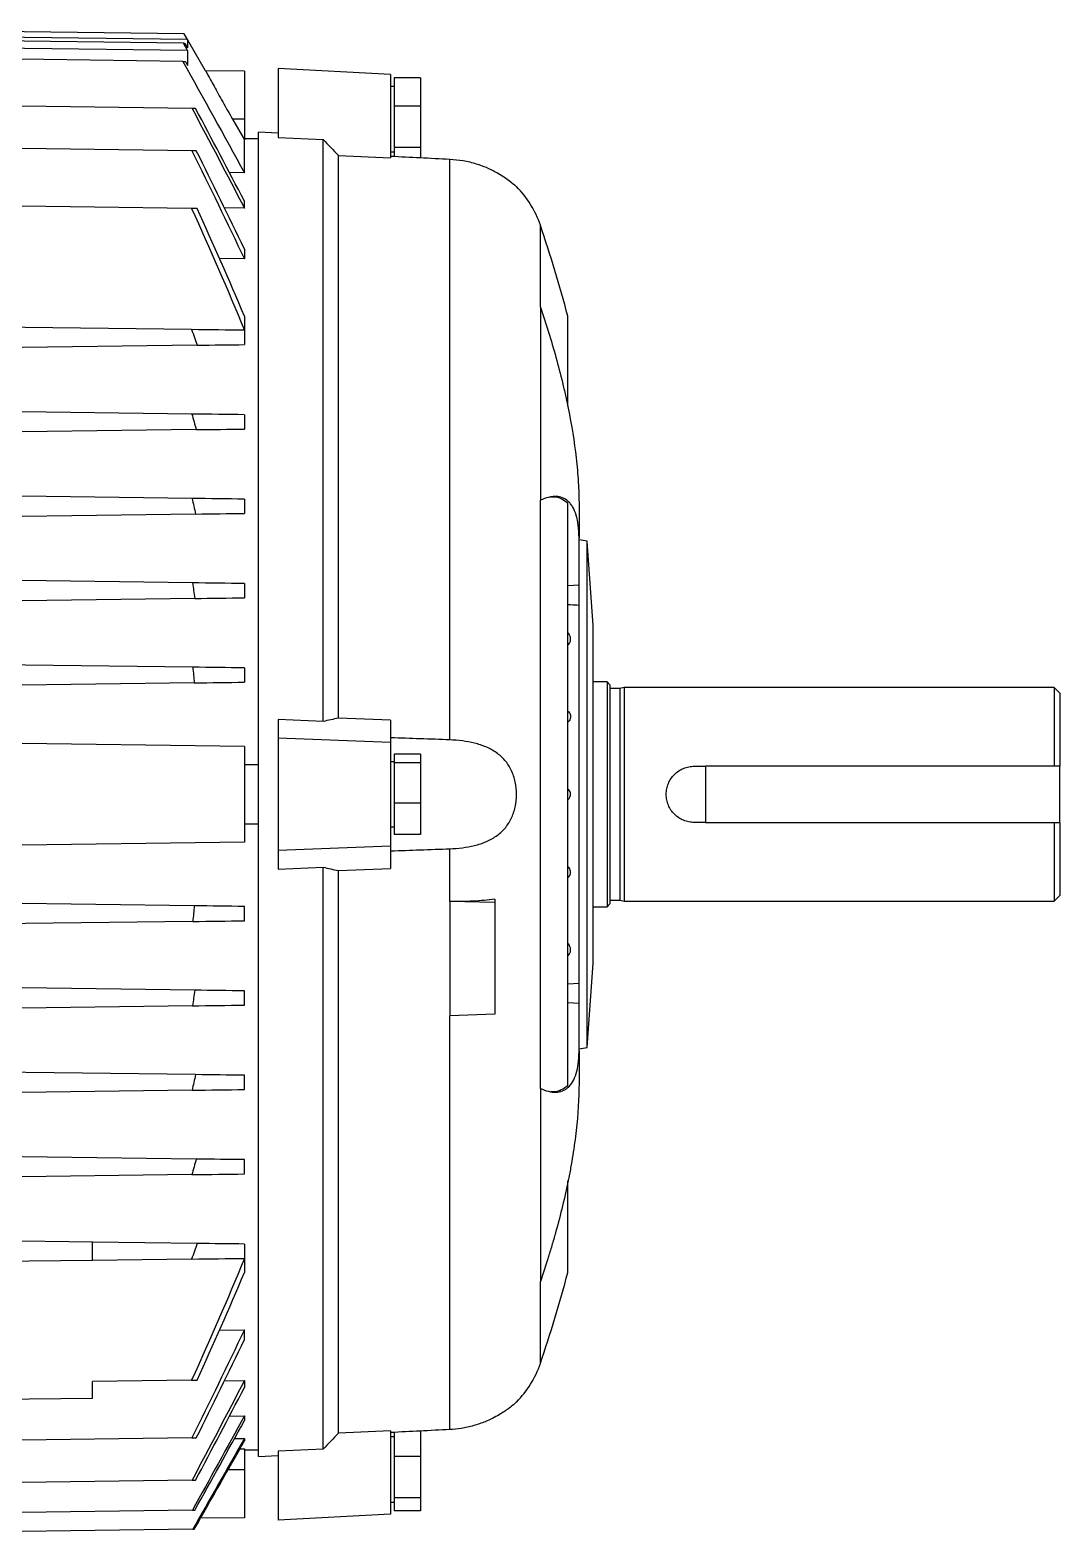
# Model space of a CAD drawing. Extents: x 49 to 1991, y 37 to 1201.
# Drawn here: x 1368.9 to 1552.1, y 38.6 to 306.4 of the extents above; entities that cross this region are included whole.
import ezdxf

# ---------------------------------------------------------------- set-up
doc = ezdxf.new("R2010")
doc.units = 0
doc.layers.get('0').update_dxf_attribs({"linetype": 'CONTINUOUS'})

msp = doc.modelspace()

# ---------------------------------------------------------------- linework, layer by layer
at = {"color": 7, "linetype": 'CONTINUOUS'}
for p, q in [((1396.36, 305.7), (1345.55, 306.36)), ((1396.94, 304.68), (1345.55, 305.35)), ((1400.15, 299.15), (1396.35, 305.72)), ((1396.94, 304.68), (1396.36, 305.7)), ((1396.22, 304.04), (1345.55, 304.71)), ((1396.94, 302.77), (1345.55, 303.34)), ((1396.94, 302.77), (1396.22, 304.04)), ((1396.48, 304.04), (1396.94, 303.22)), ((1396.94, 304.68), (1396.94, 303.22)), ((1396.94, 302.77), (1396.94, 300.1)), ((1396.11, 300.81), (1345.55, 301.48)), ((1396.55, 300.81), (1396.94, 300.1)), ((1407.05, 299.06), (1400.14, 299.15)), ((1433.05, 298.49), (1413.05, 299.54)), ((1413.05, 299.54), (1413.05, 287.29)), ((1433.05, 298.49), (1433.05, 283.65)), ((1438.35, 297.88), (1433.65, 297.88)), ((1433.65, 297.88), (1433.65, 292.87)), ((1438.35, 297.88), (1438.35, 292.87)), ((1433.65, 296.34), (1433.05, 296.34)), ((1397.74, 292.46), (1336.3, 293.26)), ((1438.35, 292.87), (1433.65, 292.87)), ((1433.65, 292.87), (1433.65, 285.52)), ((1438.35, 292.87), (1438.35, 285.52)), ((1404.94, 290.54), (1407.05, 286.88)), ((1407.05, 290.54), (1404.94, 290.54)), ((1407.05, 290.54), (1407.05, 286.88)), ((1409.55, 287.02), (1407.05, 287.07)), ((1407.05, 281), (1407.05, 286.88)), ((1413.05, 288.04), (1409.55, 288.22)), ((1409.55, 52.85), (1409.55, 288.22)), ((1413.05, 287.29), (1421.05, 286.9)), ((1421.05, 183.49), (1421.05, 286.9)), ((1397.69, 284.92), (1294.05, 286.27)), ((1423.77, 184.1), (1423.77, 284.09)), ((1423.77, 284.09), (1433.05, 283.65)), ((1433.05, 284.74), (1433.65, 284.74)), ((1438.35, 285.52), (1433.65, 285.52)), ((1433.65, 285.52), (1433.65, 283.94)), ((1438.35, 285.52), (1438.35, 283.71)), ((1443.57, 180.22), (1443.57, 283.45)), ((1407.05, 281), (1404.37, 281.04)), ((1407.05, 274.72), (1407.05, 275.96)), ((1397.66, 274.67), (1336.05, 275.47)), ((1407.05, 274.72), (1403.47, 274.77)), ((1459.67, 257.12), (1459.67, 271.67)), ((1407.05, 265.69), (1402.56, 265.75)), ((1407.05, 267.45), (1407.05, 265.69)), ((1459.67, 257.12), (1459.67, 222.8)), ((1407.05, 255.5), (1407.05, 253.03)), ((1464.55, 239.55), (1464.55, 255.54)), ((1397.66, 253.13), (1334.05, 253.96)), ((1407.05, 253.01), (1407.05, 250.47)), ((1398.65, 250.36), (1334.05, 249.51)), ((1397.69, 238.13), (1294.05, 239.49)), ((1407.05, 238.01), (1407.05, 235.47)), ((1398.5, 235.36), (1294.05, 233.99)), ((1397.74, 223.13), (1334.05, 223.96)), ((1407.05, 223.01), (1407.05, 220.47)), ((1459.67, 118.28), (1459.67, 222.8)), ((1464.55, 118.74), (1464.55, 222.33)), ((1398.36, 220.35), (1334.05, 219.51)), ((1466.55, 221.9), (1466.55, 216.14)), ((1466.55, 207.71), (1466.55, 216.14)), ((1468, 215.54), (1466.55, 215.79)), ((1469.05, 200.54), (1468, 215.54)), ((1468, 125.54), (1468, 215.54)), ((1397.8, 208.13), (1294.05, 209.49)), ((1407.05, 208.01), (1407.05, 205.47)), ((1466.55, 207.71), (1464.55, 207.59)), ((1466.55, 204.18), (1466.55, 207.71)), ((1398.24, 205.35), (1294.05, 203.99)), ((1466.55, 136.9), (1466.55, 204.18)), ((1469.05, 140.54), (1469.05, 200.54)), ((1397.87, 193.13), (1294.05, 194.49)), ((1407.05, 193.01), (1407.05, 190.47)), ((1398.13, 190.35), (1294.05, 188.99)), ((1471.55, 190.51), (1469.05, 190.51)), ((1472.05, 190.01), (1471.55, 190.51)), ((1471.55, 190.51), (1471.55, 170.54)), ((1472.05, 190.01), (1472.05, 170.54)), ((1473.8, 189.34), (1472.05, 189.34)), ((1474.55, 189.54), (1473.8, 189.34)), ((1473.8, 189.34), (1473.8, 170.54)), ((1551.05, 189.54), (1474.55, 189.54)), ((1474.55, 189.54), (1474.55, 170.54)), ((1552.05, 188.54), (1551.05, 189.54)), ((1551.05, 189.54), (1551.05, 175.54)), ((1552.05, 188.54), (1552.05, 175.54)), ((1413.05, 183.82), (1413.05, 180.54)), ((1421.05, 183.49), (1413.05, 183.82)), ((1433.05, 183.71), (1423.77, 184.1)), ((1433.05, 183.71), (1433.05, 179.73)), ((1407.05, 179.06), (1301.68, 180.44)), ((1433.05, 179.73), (1413.05, 180.54)), ((1413.05, 180.54), (1413.05, 160.54)), ((1433.05, 179.73), (1433.05, 161.34)), ((1407.05, 179.06), (1407.05, 162.02)), ((1438.35, 177.67), (1433.65, 177.67)), ((1433.65, 177.67), (1433.65, 176.12)), ((1438.35, 177.67), (1438.35, 176.12)), ((1407.05, 175.85), (1409.55, 175.86)), ((1433.65, 176.34), (1433.05, 176.34)), ((1438.35, 176.12), (1433.65, 176.12)), ((1433.65, 176.12), (1433.65, 168.99)), ((1438.35, 176.12), (1438.35, 168.99)), ((1487.05, 175.54), (1489.05, 175.54)), ((1489.05, 175.54), (1489.05, 165.54)), ((1552.05, 175.54), (1489.05, 175.54)), ((1552.05, 165.54), (1552.05, 175.54)), ((1438.35, 168.99), (1433.65, 168.99)), ((1433.65, 168.99), (1433.65, 163.4)), ((1438.35, 168.99), (1438.35, 163.4)), ((1471.55, 170.54), (1471.55, 150.56)), ((1472.05, 170.54), (1472.05, 151.06)), ((1473.8, 170.54), (1473.8, 151.74)), ((1474.55, 170.54), (1474.55, 151.54)), ((1409.55, 165.21), (1407.05, 165.23)), ((1433.05, 164.74), (1433.65, 164.74)), ((1438.35, 163.4), (1433.65, 163.4)), ((1489.05, 165.54), (1487.05, 165.54)), ((1489.05, 165.54), (1552.05, 165.54)), ((1551.05, 165.54), (1551.05, 151.54)), ((1552.05, 165.54), (1552.05, 152.54)), ((1407.05, 162.02), (1301.68, 160.64)), ((1433.05, 161.34), (1413.05, 160.54)), ((1433.05, 161.34), (1433.05, 157.37)), ((1443.57, 151.48), (1443.57, 160.86)), ((1413.05, 160.54), (1413.05, 157.26)), ((1413.05, 157.26), (1421.05, 157.59)), ((1421.05, 54.18), (1421.05, 157.59)), ((1423.77, 156.98), (1433.05, 157.37)), ((1423.77, 56.99), (1423.77, 156.98)), ((1398.13, 150.73), (1294.05, 152.09)), ((1407.05, 148.07), (1407.05, 150.61)), ((1443.57, 151.48), (1443.57, 131.19)), ((1451.57, 151.32), (1443.57, 151.48)), ((1451.57, 151.88), (1451.57, 151.32)), ((1451.57, 151.32), (1451.57, 131.44)), ((1469.05, 150.56), (1471.55, 150.56)), ((1471.55, 150.56), (1472.05, 151.06)), ((1472.05, 151.74), (1473.8, 151.74)), ((1473.8, 151.74), (1474.55, 151.54)), ((1474.55, 151.54), (1551.05, 151.54)), ((1551.05, 151.54), (1552.05, 152.54)), ((1397.87, 147.95), (1294.05, 146.59)), ((1468, 125.54), (1469.05, 140.54)), ((1398.24, 135.72), (1294.05, 137.09)), ((1466.55, 136.9), (1464.55, 136.78)), ((1466.55, 133.36), (1466.55, 136.9)), ((1407.05, 133.07), (1407.05, 135.61)), ((1397.8, 132.95), (1294.05, 131.59)), ((1451.57, 131.44), (1443.57, 131.19)), ((1466.55, 133.36), (1464.55, 133.49)), ((1466.55, 124.94), (1466.55, 133.36)), ((1443.57, 57.63), (1443.57, 131.19)), ((1466.55, 125.28), (1468, 125.54)), ((1466.55, 124.94), (1466.55, 119.18)), ((1398.36, 120.72), (1294.05, 122.09)), ((1407.05, 118.07), (1407.05, 120.61)), ((1397.74, 117.95), (1294.05, 116.59)), ((1459.67, 118.28), (1459.67, 83.95)), ((1398.5, 105.72), (1294.05, 107.09)), ((1407.05, 103.07), (1407.05, 105.61)), ((1397.69, 102.95), (1294.05, 101.59)), ((1464.55, 85.54), (1464.55, 101.85)), ((1380.05, 90.96), (1294.05, 92.09)), ((1380.05, 87.71), (1380.05, 90.96)), ((1398.65, 90.72), (1380.05, 90.96)), ((1407.05, 90.61), (1407.05, 88.07)), ((1380.05, 87.71), (1294.05, 86.59)), ((1397.66, 87.94), (1380.05, 87.71)), ((1407.05, 88.04), (1407.05, 85.58)), ((1459.67, 69.4), (1459.67, 83.95)), ((1402.56, 75.33), (1407.05, 75.38)), ((1407.05, 73.63), (1407.05, 75.38)), ((1397.66, 66.41), (1380.05, 66.18)), ((1380.05, 63.18), (1380.05, 66.18)), ((1403.47, 66.31), (1407.05, 66.36)), ((1407.05, 66.36), (1407.05, 65.12)), ((1380.05, 63.18), (1294.05, 62.05)), ((1404.37, 60.03), (1407.05, 60.07)), ((1407.05, 60.07), (1407.05, 59.24)), ((1433.05, 57.43), (1423.77, 56.99)), ((1433.05, 57.43), (1433.05, 42.59)), ((1433.65, 56.34), (1433.05, 56.34)), ((1433.65, 57.14), (1433.65, 52.87)), ((1438.35, 57.37), (1438.35, 52.87)), ((1397.69, 56.16), (1294.05, 54.8)), ((1405.28, 56.05), (1407.05, 56.07)), ((1406.24, 54.19), (1407.05, 54.2)), ((1407.05, 56.07), (1407.05, 55.61)), ((1407.05, 54.2), (1407.05, 50.54)), ((1407.05, 54.01), (1409.55, 54.06)), ((1421.05, 54.18), (1413.05, 53.79)), ((1413.05, 53.79), (1413.05, 41.54)), ((1409.55, 52.85), (1413.05, 53.04)), ((1438.35, 52.87), (1433.65, 52.87)), ((1433.65, 52.87), (1433.65, 45.52)), ((1438.35, 52.87), (1438.35, 45.52)), ((1397.74, 48.62), (1294.05, 47.26)), ((1404.17, 50.54), (1407.05, 50.54)), ((1397.8, 43.3), (1294.05, 41.94)), ((1433.05, 44.74), (1433.65, 44.74)), ((1438.35, 45.52), (1433.65, 45.52)), ((1433.65, 45.52), (1433.65, 43.19)), ((1438.35, 43.19), (1433.65, 43.19)), ((1438.35, 45.52), (1438.35, 43.19)), ((1399.26, 41.92), (1407.05, 42.02)), ((1433.05, 42.59), (1413.05, 41.54)), ((1397.87, 39.92), (1294.05, 38.57))]:
    msp.add_line(p, q, dxfattribs=at)
at = {"color": 7, "linetype": 'CONTINUOUS', "flags": 128}
msp.add_lwpolyline([(1396.36, 305.7), (1396.36, 305.7)], dxfattribs=at)
at = {"color": 7, "linetype": 'CONTINUOUS'}
for centre, radius, start, end in [((1442.63, 265.89), 18, 18.7526, 44.7019), ((1222.94, 191.3), 250, 14.8891, 18.7526), ((1222.94, 149.78), 250, 341.2474, 345.1109), ((1442.63, 75.19), 18, 315.3063, 341.2474)]:
    msp.add_arc(centre, radius, start, end, dxfattribs=at)
for points in [[(1396.22, 304.04), (1396.31, 304.04), (1396.4, 304.04), (1396.48, 304.04)], [(1396.11, 300.81), (1399.77, 294.22), (1403.42, 287.62), (1407.05, 281)], [(1396.11, 300.81), (1396.26, 300.81), (1396.41, 300.81), (1396.55, 300.81)], [(1397.74, 292.46), (1400.87, 286.56), (1403.98, 280.65), (1407.05, 274.72)], [(1398.36, 292.45), (1398.16, 292.45), (1397.95, 292.45), (1397.74, 292.46)], [(1407.05, 275.96), (1404.18, 281.47), (1401.28, 286.97), (1398.36, 292.45)], [(1421.05, 286.9), (1421.96, 285.96), (1422.87, 285.03), (1423.77, 284.09)], [(1397.69, 284.92), (1400.87, 278.54), (1404, 272.14), (1407.05, 265.69)], [(1398.5, 284.91), (1398.23, 284.91), (1397.97, 284.91), (1397.69, 284.92)], [(1407.05, 267.45), (1404.26, 273.29), (1401.4, 279.11), (1398.5, 284.91)], [(1433.05, 283.97), (1436.56, 283.79), (1440.06, 283.62), (1443.57, 283.45)], [(1397.66, 274.67), (1400.92, 267.51), (1404.06, 260.31), (1407.05, 253.03)], [(1398.65, 274.65), (1398.33, 274.66), (1398, 274.66), (1397.66, 274.67)], [(1407.05, 255.5), (1404.36, 261.93), (1401.55, 268.31), (1398.65, 274.65)], [(1397.66, 253.13), (1398, 252.21), (1398.33, 251.28), (1398.65, 250.36)], [(1407.05, 253.01), (1404.06, 253.05), (1400.92, 253.09), (1397.66, 253.13)], [(1398.65, 250.36), (1401.55, 250.4), (1404.36, 250.43), (1407.05, 250.47)], [(1397.69, 238.13), (1397.97, 237.21), (1398.23, 236.28), (1398.5, 235.36)], [(1407.05, 238.01), (1404, 238.05), (1400.87, 238.09), (1397.69, 238.13)], [(1398.5, 235.36), (1401.4, 235.39), (1404.26, 235.43), (1407.05, 235.47)], [(1397.74, 223.13), (1397.95, 222.21), (1398.16, 221.28), (1398.36, 220.35)], [(1407.05, 223.01), (1403.98, 223.05), (1400.87, 223.09), (1397.74, 223.13)], [(1398.36, 220.35), (1401.28, 220.39), (1404.18, 220.43), (1407.05, 220.47)], [(1397.8, 208.13), (1397.95, 207.21), (1398.1, 206.28), (1398.24, 205.35)], [(1407.05, 208.01), (1403.98, 208.05), (1400.89, 208.09), (1397.8, 208.13)], [(1398.24, 205.35), (1401.19, 205.39), (1404.13, 205.43), (1407.05, 205.47)], [(1397.87, 193.13), (1397.96, 192.2), (1398.05, 191.28), (1398.13, 190.35)], [(1407.05, 193.01), (1403.99, 193.05), (1400.93, 193.09), (1397.87, 193.13)], [(1398.13, 190.35), (1401.11, 190.39), (1404.08, 190.43), (1407.05, 190.47)], [(1423.77, 184.1), (1422.87, 183.89), (1421.96, 183.69), (1421.05, 183.49)], [(1443.57, 180.22), (1440.06, 180.35), (1436.56, 180.47), (1433.05, 180.58)], [(1433.05, 160.5), (1436.56, 160.61), (1440.06, 160.73), (1443.57, 160.86)], [(1421.05, 157.59), (1421.96, 157.38), (1422.87, 157.18), (1423.77, 156.98)], [(1398.13, 150.73), (1398.05, 149.8), (1397.96, 148.87), (1397.87, 147.95)], [(1407.05, 150.61), (1404.08, 150.65), (1401.11, 150.69), (1398.13, 150.73)], [(1397.87, 147.95), (1400.93, 147.99), (1403.99, 148.03), (1407.05, 148.07)], [(1398.24, 135.72), (1398.1, 134.8), (1397.95, 133.87), (1397.8, 132.95)], [(1407.05, 135.61), (1404.13, 135.65), (1401.19, 135.69), (1398.24, 135.72)], [(1397.8, 132.95), (1400.89, 132.99), (1403.98, 133.03), (1407.05, 133.07)], [(1398.36, 120.72), (1398.16, 119.8), (1397.95, 118.87), (1397.74, 117.95)], [(1407.05, 120.61), (1404.18, 120.65), (1401.28, 120.68), (1398.36, 120.72)], [(1397.74, 117.95), (1400.87, 117.99), (1403.98, 118.03), (1407.05, 118.07)], [(1398.5, 105.72), (1398.23, 104.79), (1397.97, 103.87), (1397.69, 102.95)], [(1407.05, 105.61), (1404.26, 105.65), (1401.4, 105.68), (1398.5, 105.72)], [(1397.69, 102.95), (1400.87, 102.99), (1404, 103.03), (1407.05, 103.07)], [(1398.65, 90.72), (1398.33, 89.79), (1398, 88.87), (1397.66, 87.94)], [(1407.05, 90.61), (1404.36, 90.64), (1401.55, 90.68), (1398.65, 90.72)], [(1397.66, 87.94), (1400.92, 87.99), (1404.06, 88.03), (1407.05, 88.07)], [(1407.05, 88.04), (1404.06, 80.77), (1400.92, 73.57), (1397.66, 66.41)], [(1398.65, 66.42), (1401.55, 72.77), (1404.36, 79.15), (1407.05, 85.58)], [(1407.05, 75.38), (1404, 68.94), (1400.87, 62.54), (1397.69, 56.16)], [(1398.5, 56.17), (1401.4, 61.97), (1404.26, 67.78), (1407.05, 73.63)], [(1397.66, 66.41), (1398, 66.41), (1398.33, 66.42), (1398.65, 66.42)], [(1407.05, 66.36), (1403.98, 60.43), (1400.87, 54.52), (1397.74, 48.62)], [(1398.36, 48.63), (1401.28, 54.11), (1404.18, 59.6), (1407.05, 65.12)], [(1407.05, 60.07), (1403.98, 54.47), (1400.89, 48.88), (1397.8, 43.3)], [(1398.24, 43.31), (1401.19, 48.61), (1404.13, 53.92), (1407.05, 59.24)], [(1423.77, 56.99), (1422.87, 56.05), (1421.96, 55.11), (1421.05, 54.18)], [(1443.57, 57.63), (1440.06, 57.46), (1436.56, 57.28), (1433.05, 57.11)], [(1397.69, 56.16), (1397.97, 56.16), (1398.23, 56.17), (1398.5, 56.17)], [(1407.05, 56.07), (1403.99, 50.69), (1400.93, 45.31), (1397.87, 39.92)], [(1398.13, 39.93), (1401.11, 45.15), (1404.08, 50.38), (1407.05, 55.61)], [(1397.74, 48.62), (1397.95, 48.62), (1398.16, 48.63), (1398.36, 48.63)], [(1397.8, 43.3), (1397.95, 43.3), (1398.1, 43.3), (1398.24, 43.31)], [(1397.87, 39.92), (1397.96, 39.93), (1398.05, 39.93), (1398.13, 39.93)]]:
    msp.add_open_spline(points, degree=3, dxfattribs=at)
for points, knots in [([(1400.15, 299.15), (1400.15, 299.15), (1400.11, 299.21), (1400.23, 298.99), (1400.52, 298.45), (1401.01, 297.56), (1401.84, 296.04), (1403.15, 293.66), (1404.34, 291.58), (1404.94, 290.54)], [0, 0, 0, 0, 0.002794, 0.127376, 0.253539, 0.376949, 0.503403, 0.752029, 1, 1, 1, 1]), ([(1407.05, 299.06), (1407.05, 298.93), (1407.05, 298.68), (1407.05, 296.71), (1407.05, 293.89), (1407.05, 291.65), (1407.05, 290.54)], [0, 0, 0, 0, 0.249577, 0.499623, 0.749723, 1, 1, 1, 1]), ([(1443.57, 283.45), (1444.36, 283.38), (1445.97, 283.24), (1448.14, 282.7), (1450.06, 282), (1452.02, 281.05), (1453.9, 279.84), (1455.21, 278.74), (1455.36, 278.61), (1455.42, 278.54)], [0, 0, 0, 0, 0.132236, 0.268035, 0.37687, 0.488554, 0.666022, 0.844351, 1, 1, 1, 1]), ([(1459.67, 257.12), (1460.68, 254.18), (1461.61, 251.22), (1462.85, 246.74), (1463.24, 245.23), (1463.79, 242.97), (1463.96, 242.21), (1464.3, 240.7), (1464.47, 239.94), (1465.23, 236.16), (1465.71, 233.21), (1466.21, 228.88), (1466.33, 227.45), (1466.46, 225.34), (1466.5, 224.64), (1466.54, 223.25), (1466.55, 222.57), (1466.55, 221.9)], [0, 0, 0, 0, 0.25, 0.25, 0.375, 0.375, 0.4375, 0.4375, 0.5, 0.5, 0.75, 0.75, 0.875, 0.875, 0.9375, 0.9375, 1, 1, 1, 1]), ([(1466.55, 216.14), (1466.55, 217.74), (1466.37, 219.07), (1465.88, 220.69), (1465.68, 221.17), (1465.32, 221.78), (1465.19, 221.97), (1464.92, 222.32), (1464.77, 222.47), (1464.01, 223.16), (1463.28, 223.44), (1462.24, 223.48), (1462.02, 223.47), (1461.58, 223.42), (1461.35, 223.38), (1460.66, 223.21), (1460.18, 223.04), (1459.67, 222.8)], [0, 0, 0, 0, 0.25, 0.25, 0.375, 0.375, 0.4375, 0.4375, 0.5, 0.5, 0.75, 0.75, 0.8125, 0.8125, 0.875, 0.875, 1, 1, 1, 1]), ([(1461.51, 223.37), (1461.72, 223.4), (1462.34, 223.48), (1463.36, 223.18), (1464.15, 222.62), (1464.55, 222.33)], [0, 0, 0, 0, 0.196088, 0.596499, 1, 1, 1, 1]), ([(1464.55, 204.3), (1464.72, 204.29), (1465.38, 204.25), (1466.05, 204.21), (1466.55, 204.18)], [0, 0, 0, 0, 0.25008, 1, 1, 1, 1]), ([(1464.55, 197.05), (1464.62, 197.11), (1464.81, 197.26), (1464.96, 197.58), (1465.06, 197.94), (1465.06, 198.37), (1464.93, 198.77), (1464.74, 199.08), (1464.61, 199.2), (1464.55, 199.25)], [0, 0, 0, 0, 0.11189, 0.283621, 0.409387, 0.568693, 0.783913, 0.913081, 1, 1, 1, 1]), ([(1464.55, 185.3), (1464.59, 185.28), (1464.73, 185.19), (1464.91, 184.94), (1465.05, 184.59), (1465.07, 184.18), (1464.94, 183.8), (1464.76, 183.51), (1464.59, 183.41), (1464.55, 183.38)], [0, 0, 0, 0, 0.05197, 0.215547, 0.382788, 0.55783, 0.741653, 0.931885, 1, 1, 1, 1]), ([(1443.57, 160.86), (1444.33, 160.89), (1445.07, 160.95), (1446.53, 161.14), (1447.25, 161.27), (1448.31, 161.53), (1448.66, 161.63), (1449.34, 161.85), (1449.67, 161.98), (1450.31, 162.25), (1450.62, 162.4), (1451.23, 162.73), (1451.53, 162.91), (1452.38, 163.5), (1452.89, 163.95), (1453.57, 164.73), (1453.78, 165.02), (1454.16, 165.6), (1454.33, 165.91), (1454.64, 166.54), (1454.78, 166.87), (1455.01, 167.56), (1455.11, 167.92), (1455.35, 169.01), (1455.43, 169.75), (1455.43, 171.27), (1455.36, 172.02), (1455.12, 173.11), (1455.03, 173.47), (1454.79, 174.16), (1454.66, 174.49), (1454.35, 175.14), (1454.18, 175.45), (1453.79, 176.04), (1453.59, 176.32), (1453.14, 176.84), (1452.9, 177.08), (1452.39, 177.54), (1452.11, 177.76), (1451.27, 178.35), (1450.66, 178.68), (1449.68, 179.09), (1449.35, 179.22), (1448.67, 179.44), (1448.33, 179.54), (1447.28, 179.8), (1446.56, 179.94), (1445.08, 180.13), (1444.33, 180.19), (1443.57, 180.22)], [0, 0, 0, 0, 0.0625, 0.0625, 0.125, 0.125, 0.15625, 0.15625, 0.1875, 0.1875, 0.21875, 0.21875, 0.25, 0.25, 0.3125, 0.3125, 0.34375, 0.34375, 0.375, 0.375, 0.40625, 0.40625, 0.4375, 0.4375, 0.5, 0.5, 0.5625, 0.5625, 0.59375, 0.59375, 0.625, 0.625, 0.65625, 0.65625, 0.6875, 0.6875, 0.71875, 0.71875, 0.75, 0.75, 0.8125, 0.8125, 0.84375, 0.84375, 0.875, 0.875, 0.9375, 0.9375, 1, 1, 1, 1]), ([(1487.05, 165.54), (1486.72, 165.54), (1486.39, 165.57), (1485.75, 165.7), (1485.43, 165.8), (1484.83, 166.05), (1484.54, 166.2), (1484, 166.56), (1483.74, 166.77), (1483.29, 167.23), (1483.08, 167.48), (1482.71, 168.03), (1482.56, 168.32), (1482.37, 168.77), (1482.32, 168.92), (1482.22, 169.24), (1482.18, 169.4), (1482.08, 169.88), (1482.05, 170.21), (1482.05, 170.86), (1482.08, 171.19), (1482.21, 171.84), (1482.31, 172.15), (1482.56, 172.76), (1482.71, 173.05), (1483.07, 173.59), (1483.28, 173.84), (1483.74, 174.3), (1484, 174.51), (1484.54, 174.87), (1484.83, 175.03), (1485.43, 175.28), (1485.74, 175.38), (1486.39, 175.5), (1486.72, 175.54), (1487.05, 175.54)], [0, 0, 0, 0, 0.0625, 0.0625, 0.125, 0.125, 0.1875, 0.1875, 0.25, 0.25, 0.3125, 0.3125, 0.375, 0.375, 0.40625, 0.40625, 0.4375, 0.4375, 0.5, 0.5, 0.5625, 0.5625, 0.625, 0.625, 0.6875, 0.6875, 0.75, 0.75, 0.8125, 0.8125, 0.875, 0.875, 0.9375, 0.9375, 1, 1, 1, 1]), ([(1464.55, 169.59), (1464.59, 169.62), (1464.75, 169.72), (1464.93, 170), (1465.05, 170.38), (1465.04, 170.8), (1464.88, 171.16), (1464.7, 171.41), (1464.57, 171.48), (1464.55, 171.49)], [0, 0, 0, 0, 0.068348, 0.25175, 0.432619, 0.611759, 0.79038, 0.969767, 1, 1, 1, 1]), ([(1464.55, 155.78), (1464.59, 155.8), (1464.73, 155.88), (1464.91, 156.13), (1465.05, 156.49), (1465.07, 156.89), (1464.94, 157.28), (1464.76, 157.57), (1464.59, 157.67), (1464.55, 157.69)], [0, 0, 0, 0, 0.05197, 0.215547, 0.382788, 0.55783, 0.741653, 0.931885, 1, 1, 1, 1]), ([(1451.57, 151.88), (1450.34, 151.73), (1449.06, 151.62), (1447.05, 151.52), (1446.37, 151.5), (1444.98, 151.47), (1444.28, 151.47), (1443.57, 151.48)], [0, 0, 0, 0, 0.5, 0.5, 0.75, 0.75, 1, 1, 1, 1]), ([(1464.55, 141.85), (1464.62, 141.91), (1464.81, 142.06), (1464.96, 142.38), (1465.06, 142.74), (1465.06, 143.17), (1464.93, 143.57), (1464.74, 143.88), (1464.61, 144), (1464.55, 144.05)], [0, 0, 0, 0, 0.11189, 0.283621, 0.409387, 0.568693, 0.783913, 0.913081, 1, 1, 1, 1]), ([(1459.67, 118.28), (1460.68, 117.8), (1461.61, 117.58), (1462.85, 117.62), (1463.24, 117.7), (1463.79, 117.91), (1463.96, 118), (1464.3, 118.21), (1464.47, 118.33), (1465.23, 119.02), (1465.71, 119.84), (1466.21, 121.45), (1466.33, 122.05), (1466.46, 123.06), (1466.5, 123.42), (1466.54, 124.16), (1466.55, 124.54), (1466.55, 124.94)], [0, 0, 0, 0, 0.25, 0.25, 0.375, 0.375, 0.4375, 0.4375, 0.5, 0.5, 0.75, 0.75, 0.875, 0.875, 0.9375, 0.9375, 1, 1, 1, 1]), ([(1466.55, 119.18), (1466.55, 116.48), (1466.37, 113.68), (1465.88, 109.35), (1465.68, 107.88), (1465.32, 105.64), (1465.19, 104.89), (1464.92, 103.39), (1464.77, 102.64), (1464.01, 98.9), (1463.28, 95.9), (1462.24, 92.14), (1462.02, 91.38), (1461.58, 89.88), (1461.35, 89.13), (1460.66, 86.9), (1460.18, 85.42), (1459.67, 83.95)], [0, 0, 0, 0, 0.25, 0.25, 0.375, 0.375, 0.4375, 0.4375, 0.5, 0.5, 0.75, 0.75, 0.8125, 0.8125, 0.875, 0.875, 1, 1, 1, 1]), ([(1464.55, 118.74), (1464.17, 118.47), (1463.4, 117.92), (1462.38, 117.6), (1461.74, 117.68), (1461.51, 117.71)], [0, 0, 0, 0, 0.388727, 0.78029, 1, 1, 1, 1]), ([(1455.42, 62.53), (1455.43, 62.53), (1455.55, 62.64), (1455.14, 62.27), (1454.15, 61.45), (1452.36, 60.21), (1450.16, 59.09), (1447.82, 58.29), (1445.69, 57.8), (1444.25, 57.69), (1443.57, 57.63)], [0, 0, 0, 0, 0.002673, 0.153761, 0.304704, 0.460895, 0.633806, 0.758563, 0.886915, 1, 1, 1, 1]), ([(1407.05, 50.54), (1407.05, 49.43), (1407.05, 47.2), (1407.05, 44.33), (1407.05, 42.56), (1407.05, 41.8), (1407.05, 42.02), (1407.05, 42.02)], [0, 0, 0, 0, 0.250074, 0.49993, 0.749675, 0.999413, 1, 1, 1, 1])]:
    msp.add_open_spline(points, degree=3, knots=knots, dxfattribs=at)

doc.saveas('drawing.dxf')
